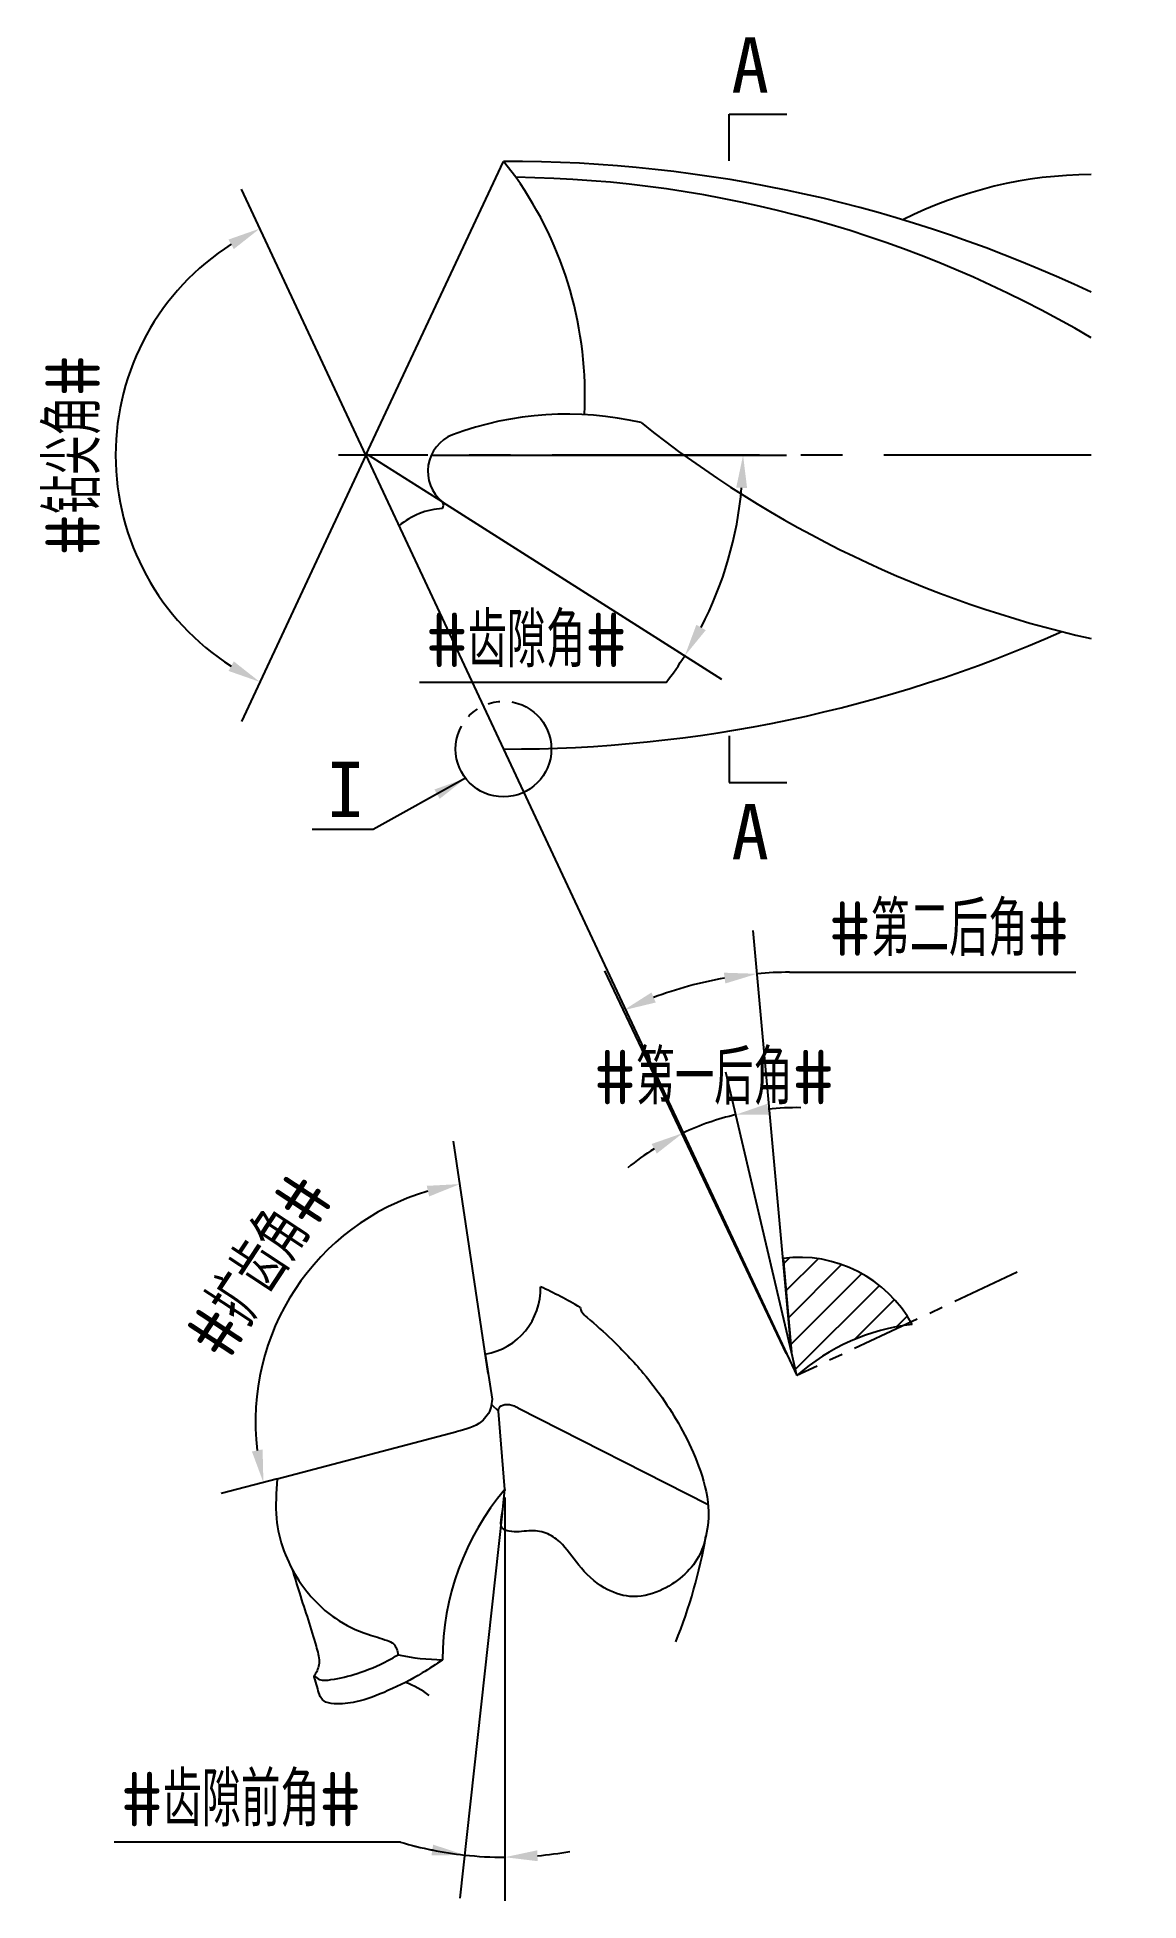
# Model space of a CAD drawing. Header units: millimetres. Extents: x 1212.7 to 1263.3, y 3829.5 to 3915.1.
import ezdxf

# ---------------------------------------------------------------- set-up
doc = ezdxf.new("R2010")
doc.units = ezdxf.units.MM
for name, pattern in [('ACAD_ISO04W100', [30, 24, -3, 0, -3]), ('CENTER', [50.8, 31.75, -6.35, 6.35, -6.35]), ('JIS_09_08', [10.75, 8, -0.55, 0.55, -0.55, 0.55, -0.55])]:
    doc.linetypes.add(name, pattern=pattern)
for name, color, linetype in [('中心线', 2, 'ACAD_ISO04W100'), ('标注', 7, 'Continuous'), ('注释', 3, 'Continuous'), ('轮廓', 4, 'Continuous')]:
    doc.layers.add(name, color=color, linetype=linetype)
doc.styles.add('CFST0', font='gbenor.shx', dxfattribs={"bigfont": 'gbcbig.shx'})
doc.styles.get("Standard").update_dxf_attribs({"font": ''})
doc.styles.get('Standard').set_extended_font_data('Microsoft YaHei')
doc.dimstyles.new('ISO-25', dxfattribs={"dimtxt": 2.5, "dimasz": 1.5, "dimexe": 0.4, "dimexo": 0.4, "dimgap": 0.4, "dimtad": 1, "dimdec": 3, "dimtxsty": 'Standard', "dimcen": 2.5, "dimclrd": 4, "dimclre": 4, "dimclrt": 4, "dimadec": 0, "dimazin": 0, "dimtfac": 1, "dimtdec": 3, "dimtmove": 0, "dimatfit": 3, "dimfxl": 1, "dimarcsym": 0})
doc.dimstyles.new('TYToolDesignC1-1', dxfattribs={"dimtxt": 2.5, "dimasz": 1.5, "dimexe": 2, "dimexo": 0, "dimtad": 1, "dimtoh": 1, "dimdec": 3, "dimdsep": 46, "dimtxsty": 'CFST0', "dimcen": 2.502, "dimclrd": 3, "dimclre": 3, "dimclrt": 3, "dimazin": 2, "dimtfac": 1, "dimtdec": 3, "dimtmove": 0, "dimatfit": 3, "dimfxl": 1, "dimarcsym": 0})

# ---------------------------------------------------------------- blocks, each defined once
blk = doc.blocks.new('*D7')
at = {"layer": 'Defpoints', "color": 0, "transparency": 16777216}
for p in [(1232.443, 3905.939), (1217.074, 3900.18), (1227.763, 3895.939), (1227.763, 3895.939), (1232.443, 3885.939)]:
    blk.add_point(p, dxfattribs=at)
at = {"layer": '标注', "color": 3, "lineweight": -2, "transparency": 16777216}
for q in [(1222.041, 3908.166), (1222.041, 3883.711)]:
    blk.add_line((1227.763, 3895.939), q, dxfattribs=at)
blk.add_arc((1227.763, 3895.939), 11.5, 122.55826, 237.44174, dxfattribs=at)
at = {"layer": '标注', "color": 3, "transparency": 16777216}
for points in [[(1221.454, 3905.85), (1221.695, 3905.412), (1222.889, 3906.354)], [(1221.695, 3886.465), (1221.454, 3886.027), (1222.889, 3885.523)]]:
    blk.add_solid(points, dxfattribs=at)
at = {"layer": '标注', "color": 3, "transparency": 16777216, "insert": (1214.306, 3895.939), "char_height": 2.5, "attachment_point": 5, "rotation": 90, "style": 'CFST0'}
blk.add_mtext('#钻尖角#', dxfattribs=at)
blk = doc.blocks.new('*D6')
at = {"layer": 'Defpoints', "color": 0, "transparency": 16777216}
for p in [(1227.903, 3895.939), (1227.903, 3895.939), (1230.763, 3895.939), (1231.273, 3893.799), (1244.789, 3892.716)]:
    blk.add_point(p, dxfattribs=at)
at = {"layer": '标注', "color": 3, "lineweight": -2, "transparency": 16777216}
for p, q in [((1230.763, 3895.939), (1247.094, 3895.939)), ((1231.273, 3893.799), (1244.104, 3885.651)), ((1241.557, 3885.493), (1230.222, 3885.493))]:
    blk.add_line(p, q, dxfattribs=at)
for start, end in [(332.58483, 354.99902), (322.58287, 327.58385)]:
    blk.add_arc((1227.903, 3895.939), 17.191, start, end, dxfattribs=at)
at = {"layer": '标注', "color": 3, "transparency": 16777216}
for points in [[(1244.779, 3894.451), (1245.279, 3894.429), (1245.094, 3895.939)], [(1243.38, 3887.899), (1242.947, 3888.148), (1242.416, 3886.723)]]:
    blk.add_solid(points, dxfattribs=at)
at = {"layer": '标注', "color": 3, "transparency": 16777216, "insert": (1235.14, 3887.437), "char_height": 2.5, "attachment_point": 5, "style": 'CFST0'}
blk.add_mtext('#齿隙角#', dxfattribs=at)
blk = doc.blocks.new('*D5')
at = {"layer": 'Defpoints', "color": 0, "transparency": 16777216}
for p in [(1226.54, 3859.914), (1233.386, 3853.744), (1233.716, 3851.544), (1233.716, 3851.544), (1223.696, 3848.904)]:
    blk.add_point(p, dxfattribs=at)
at = {"layer": '标注', "color": 3, "lineweight": -2, "transparency": 16777216}
for p, q in [((1233.386, 3853.744), (1231.784, 3864.425)), ((1223.696, 3848.904), (1221.121, 3848.226))]:
    blk.add_line(p, q, dxfattribs=at)
blk.add_arc((1233.716, 3851.544), 11.025, 106.33223, 186.95899, dxfattribs=at)
at = {"layer": '标注', "color": 3, "transparency": 16777216}
for points in [[(1230.562, 3862.368), (1230.67, 3861.88), (1232.081, 3862.447)], [(1223.018, 3850.256), (1222.527, 3850.161), (1223.055, 3848.735)]]:
    blk.add_solid(points, dxfattribs=at)
at = {"layer": '标注', "color": 3, "transparency": 16777216, "insert": (1222.872, 3858.682), "char_height": 2.5, "attachment_point": 5, "rotation": 56.64561, "style": 'CFST0'}
blk.add_mtext('#扩齿角#', dxfattribs=at)
blk = doc.blocks.new('*D4')
at = {"layer": 'Defpoints', "color": 0, "transparency": 16777216}
for p in [(1234.146, 3848.414), (1234.146, 3848.414), (1234.146, 3848.044), (1234.026, 3847.324), (1233.529, 3831.53)]:
    blk.add_point(p, dxfattribs=at)
at = {"layer": '标注', "color": 3, "lineweight": -2, "transparency": 16777216}
for p, q in [((1234.146, 3848.044), (1234.146, 3829.519)), ((1234.026, 3847.324), (1232.078, 3829.632)), ((1229.356, 3832.212), (1216.202, 3832.212))]:
    blk.add_line(p, q, dxfattribs=at)
for start, end in [(253.53061, 263.71751), (253.54068, 258.62909), (275.08842, 280.17683), (263.71751, 270)]:
    blk.add_arc((1234.146, 3848.414), 16.896, start, end, dxfattribs=at)
at = {"layer": '标注', "color": 3, "transparency": 16777216}
for points in [[(1230.853, 3832.097), (1230.777, 3831.603), (1232.297, 3831.62)], [(1235.656, 3831.336), (1235.634, 3831.835), (1234.146, 3831.519)]]:
    blk.add_solid(points, dxfattribs=at)
at = {"layer": '标注', "color": 3, "transparency": 16777216, "insert": (1222.029, 3834.17), "char_height": 2.5, "attachment_point": 5, "style": 'CFST0'}
blk.add_mtext('#齿隙前角#', dxfattribs=at)
blk = doc.blocks.new('*D1')
at = {"layer": 'Defpoints', "color": 0, "transparency": 16777216}
for p in [(1243.119, 3865.131), (1247.094, 3854.65), (1247.314, 3854.72), (1247.564, 3853.65), (1247.564, 3853.65)]:
    blk.add_point(p, dxfattribs=at)
at = {"layer": '标注', "color": 3, "lineweight": -2, "transparency": 16777216}
for p, q in [((1247.314, 3854.72), (1244.308, 3867.586)), ((1247.094, 3854.65), (1241.477, 3866.602))]:
    blk.add_line(p, q, dxfattribs=at)
for start, end in [(103.15095, 115.17352), (89.18036, 96.16565), (122.15882, 129.14411)]:
    blk.add_arc((1247.564, 3853.65), 12.311, start, end, dxfattribs=at)
at = {"layer": '标注', "color": 3, "transparency": 16777216}
for points in [[(1246.284, 3865.644), (1246.2, 3866.137), (1244.763, 3865.638)], [(1240.891, 3864.292), (1241.131, 3863.853), (1242.327, 3864.792)]]:
    blk.add_solid(points, dxfattribs=at)
at = {"layer": '标注', "color": 3, "transparency": 16777216, "insert": (1243.764, 3867.346), "char_height": 2.5, "attachment_point": 5, "style": 'CFST0'}
blk.add_mtext('#第一后角#', dxfattribs=at)
blk = doc.blocks.new('*D2')
at = {"layer": 'Defpoints', "color": 0, "transparency": 16777216}
for p in [(1241.576, 3871.233), (1247.094, 3854.65), (1247.314, 3854.72), (1247.374, 3854.06), (1247.374, 3854.06)]:
    blk.add_point(p, dxfattribs=at)
at = {"layer": '标注', "color": 3, "lineweight": -2, "transparency": 16777216}
for p, q in [((1247.314, 3854.72), (1245.552, 3874.103)), ((1247.094, 3854.65), (1238.745, 3872.242)), ((1247.231, 3872.185), (1260.386, 3872.185))]:
    blk.add_line(p, q, dxfattribs=at)
for start, end in [(90.45145, 95.19443), (99.93741, 110.64492)]:
    blk.add_arc((1247.374, 3854.06), 18.125, start, end, dxfattribs=at)
at = {"layer": '标注', "color": 3, "transparency": 16777216}
for points in [[(1244.213, 3872.161), (1244.279, 3871.666), (1245.733, 3872.111)], [(1241.081, 3870.792), (1240.886, 3871.252), (1239.603, 3870.435)]]:
    blk.add_solid(points, dxfattribs=at)
at = {"layer": '标注', "color": 3, "transparency": 16777216, "insert": (1254.558, 3874.17), "char_height": 2.5, "attachment_point": 5, "style": 'CFST0'}
blk.add_mtext('#第二后角#', dxfattribs=at)

msp = doc.modelspace()

# ---------------------------------------------------------------- hatches: boundary and pattern name
at = {"layer": '轮廓'}
h = msp.add_hatch(dxfattribs=at)
h.set_pattern_fill('ANSI31', color=256, scale=0.3)
h.set_pattern_definition([(45, (1209.7303, 3729.9603), (-0.673519, 0.673519), [])])
h.paths.add_polyline_path([(1247.3153, 3854.7196), (1247.564, 3853.6502), (1248.0161, 3853.6114, -0.2037697), (1252.8593, 3856.0024, 0.3088907), (1246.9308, 3859.0367)])

# ---------------------------------------------------------------- linework, layer by layer
at = {"layer": '中心线', "linetype": 'CENTER', "ltscale": 0.3}
msp.add_line((1261.0847, 3895.9386), (1226.5076, 3895.9386), dxfattribs=at)
at = {"layer": '注释'}
for p, q in [((1244.4535, 3911.6117), (1247.1005, 3911.6117)), ((1244.4535, 3880.8973), (1247.1005, 3880.8973))]:
    msp.add_line(p, q, dxfattribs=at)
at = {"layer": '注释', "linetype": 'JIS_09_08'}
msp.add_circle((1234.0847, 3882.4386), 2.1989, dxfattribs=at)
at = {"layer": '轮廓'}
for p, q in [((1244.4535, 3909.4659), (1244.4535, 3911.6117)), ((1227.7637, 3895.9386), (1234.0847, 3909.4386)), ((1234.654, 3908.7098), (1234.0847, 3909.4386)), ((1227.7964, 3896.0083), (1231.2768, 3893.8025)), ((1227.7637, 3895.9386), (1234.0847, 3882.4386)), ((1234.0847, 3882.4386), (1247.564, 3853.6502)), ((1244.4535, 3883.0431), (1244.4535, 3880.8973)), ((1233.2512, 3854.6334), (1233.5628, 3852.5641)), ((1233.536, 3852.3244), (1233.8522, 3852.0143)), ((1234.1481, 3848.414), (1233.8522, 3852.0143)), ((1234.7468, 3852.1722), (1243.4863, 3847.7324)), ((1223.6934, 3848.9025), (1231.9365, 3851.0752)), ((1234.1481, 3848.414), (1234.1481, 3848.3736))]:
    msp.add_line(p, q, dxfattribs=at)
at = {"layer": '轮廓', "linetype": 'Continuous'}
for p in [(1246.9308, 3859.0367), (1247.564, 3853.6502)]:
    msp.add_line(p, (1247.3153, 3854.7196), dxfattribs=at)
at = {"layer": '轮廓', "linetype": 'CENTER', "ltscale": 0.1}
msp.add_line((1257.6948, 3858.3936), (1247.564, 3853.6502), dxfattribs=at)
at = {"layer": '轮廓'}
for centre, radius, start, end in [((1234.2889, 3846.7379), 62.7011, 64.7, 90.186605), ((1261.2277, 3889.2091), 19.63, 90.417273, 116.626816), ((1220.505, 3898.7195), 17.3205, 356.983044, 35.224923), ((1234.0145, 3855.3617), 53.3519, 59.509883, 89.313196), ((1237.004, 3882.8209), 15.0082, 76.900765, 110.493891), ((1232.4068, 3895.2035), 1.8, 111.417419, 231.112792), ((1272.2498, 3937.2775), 51.0019, 231.363693, 257.354713), ((1231.4534, 3890.1408), 3.3513, 92.792709, 130.366184), ((1230.9941, 3893.633), 0.3296, 333.898368, 30.93536), ((1234.2889, 3945.1393), 62.7011, 269.813395, 293.944676), ((1232.7254, 3857.6514), 3.0635, 279.883254, 1.451139), ((1228.6085, 3841.8063), 17.4664, 58.998447, 65.729869), ((1243.4045, 3840.5928), 12.1183, 139.804015, 179.987344), ((1219.9681, 3850.3373), 23.7694, 337.939718, 350.17939), ((1231.3396, 3850.4706), 9.8753, 257.775929, 269.690537), ((1228.0609, 3835.5222), 4.3076, 52.635579, 69.340371)]:
    msp.add_arc(centre, radius, start, end, dxfattribs=at)
at = {"layer": '轮廓', "linetype": 'Continuous'}
for centre, radius, start, end in [((1247.6726, 3853.1774), 5.906, 28.575041, 97.21585), ((1253.9768, 3846.35), 9.7169, 96.604034, 131.297238)]:
    msp.add_arc(centre, radius, start, end, dxfattribs=at)
at = {"layer": '轮廓'}
for points in [[(1237.6047, 3856.7777), (1237.6852, 3856.5806), (1237.9239, 3856.3251), (1239.0599, 3855.3009), (1240.5112, 3853.7582), (1242.3182, 3851.1058), (1243.0503, 3849.4873), (1243.4964, 3847.5974), (1243.3828, 3846.2538), (1243.0495, 3845.3181), (1242.3072, 3844.4285), (1241.2729, 3843.7651), (1239.887, 3843.5038), (1238.7165, 3843.8981), (1237.5403, 3844.9454), (1236.6725, 3846.0028), (1236.0316, 3846.4099), (1235.256, 3846.5111), (1234.3501, 3846.496), (1234.0291, 3846.6495), (1233.9997, 3847.1533), (1234.1481, 3848.414)], [(1233.5628, 3852.5641), (1233.504, 3852.1755), (1233.0785, 3851.5409), (1231.9365, 3851.0752)], [(1233.8522, 3852.0143), (1233.8702, 3852.1443), (1234.141, 3852.3129), (1234.5808, 3852.2528), (1234.7468, 3852.1722)], [(1223.6934, 3848.9025), (1223.6585, 3847.0792), (1224.69, 3844.2293), (1226.3625, 3842.4958), (1227.8603, 3841.7608), (1228.7505, 3841.4713), (1229.029, 3841.3226), (1229.2486, 3840.8192)], [(1224.3759, 3844.7602), (1224.7089, 3843.6633), (1225.1078, 3842.4184), (1225.473, 3841.2123), (1225.6128, 3840.4912), (1225.5713, 3840.2182), (1225.4534, 3839.9656), (1225.3799, 3839.8493)], [(1225.3799, 3839.8493), (1225.6391, 3839.6874), (1226.158, 3839.6786), (1227.3583, 3839.9608), (1228.7705, 3840.5511), (1229.2486, 3840.8192)], [(1231.2862, 3840.5955), (1230.3532, 3839.9846), (1228.7796, 3839.172), (1227.3087, 3838.6584), (1226.3061, 3838.5662), (1225.8172, 3838.7141), (1225.6665, 3838.9035), (1225.5511, 3839.2552), (1225.4373, 3839.667), (1225.3799, 3839.8493)]]:
    msp.add_spline(points, degree=3, dxfattribs=at)

# ---------------------------------------------------------------- texts
at = {"layer": '注释', "char_height": 2.53935, "width": 21.860635, "attachment_point": 1}
for s, insert in [('{\\f宋体|b0|i0|c134|p2;A}', (1244.5558, 3915.1443)), ('{\\f宋体|b0|i0|c134|p2;I}', (1225.9621, 3881.8514)), ('{\\f宋体|b0|i0|c134|p2;A}', (1244.5558, 3879.9059))]:
    msp.add_mtext(s, dxfattribs=dict(at, insert=insert))

# ---------------------------------------------------------------- dimensions: what is measured, and where the dimension line sits
at = {"layer": '标注'}
for base, line1, line2, text, picture, middle in [((1217.074, 3900.1795), ((1227.7634, 3895.9386), (1232.4434, 3905.9386)), ((1227.7634, 3895.9386), (1232.4434, 3885.9386)), '#钻尖角#', '*D7', (1214.3057, 3895.9386)), ((1244.7895, 3892.7158), ((1227.9034, 3895.9386), (1230.7634, 3895.9386)), ((1227.9034, 3895.9386), (1231.2734, 3893.7986)), '#齿隙角#', '*D6', (1235.1397, 3887.4372)), ((1241.5757, 3871.2331), ((1247.374, 3854.0602), (1247.314, 3854.7202)), ((1247.374, 3854.0602), (1247.094, 3854.6502)), '#第二后角#', '*D2', (1254.5584, 3874.1703)), ((1226.5403, 3859.9142), ((1233.7161, 3851.5443), (1223.6961, 3848.9043)), ((1233.7161, 3851.5443), (1233.3861, 3853.7443)), '#扩齿角#', '*D5', (1222.8719, 3858.6823)), ((1233.5287, 3831.53), ((1234.1461, 3848.4143), (1234.0261, 3847.3243)), ((1234.1461, 3848.4143), (1234.1461, 3848.0443)), '#齿隙前角#', '*D4', (1222.0289, 3834.1696))]:
    dim = msp.add_angular_dim_2l(base=base, line1=line1, line2=line2, text=text, dimstyle='TYToolDesignC1-1', dxfattribs=at)
    dim.commit()
    dim.dimension.update_dxf_attribs({"geometry": picture, "text_midpoint": middle})
dim = msp.add_angular_dim_2l(base=(1243.1188, 3865.1308), line1=((1247.564, 3853.6502), (1247.314, 3854.7202)), line2=((1247.564, 3853.6502), (1247.094, 3854.6502)), text='#第一后角#', dimstyle='TYToolDesignC1-1', dxfattribs=at)
dim.commit()
dim.dimension.update_dxf_attribs({"geometry": '*D1', "text_midpoint": (1243.764, 3865.3602), "dimtype": 162})

# ---------------------------------------------------------------- leaders
at = {"layer": '注释'}
msp.add_leader([(1232.3455, 3881.0931), (1228.0925, 3878.7348), (1225.2992, 3878.7348)], dimstyle='ISO-25', override={"dimgap": 0.4, "dimtad": 0, "dimclrd": 256}, dxfattribs=at)

doc.saveas('drawing.dxf')
